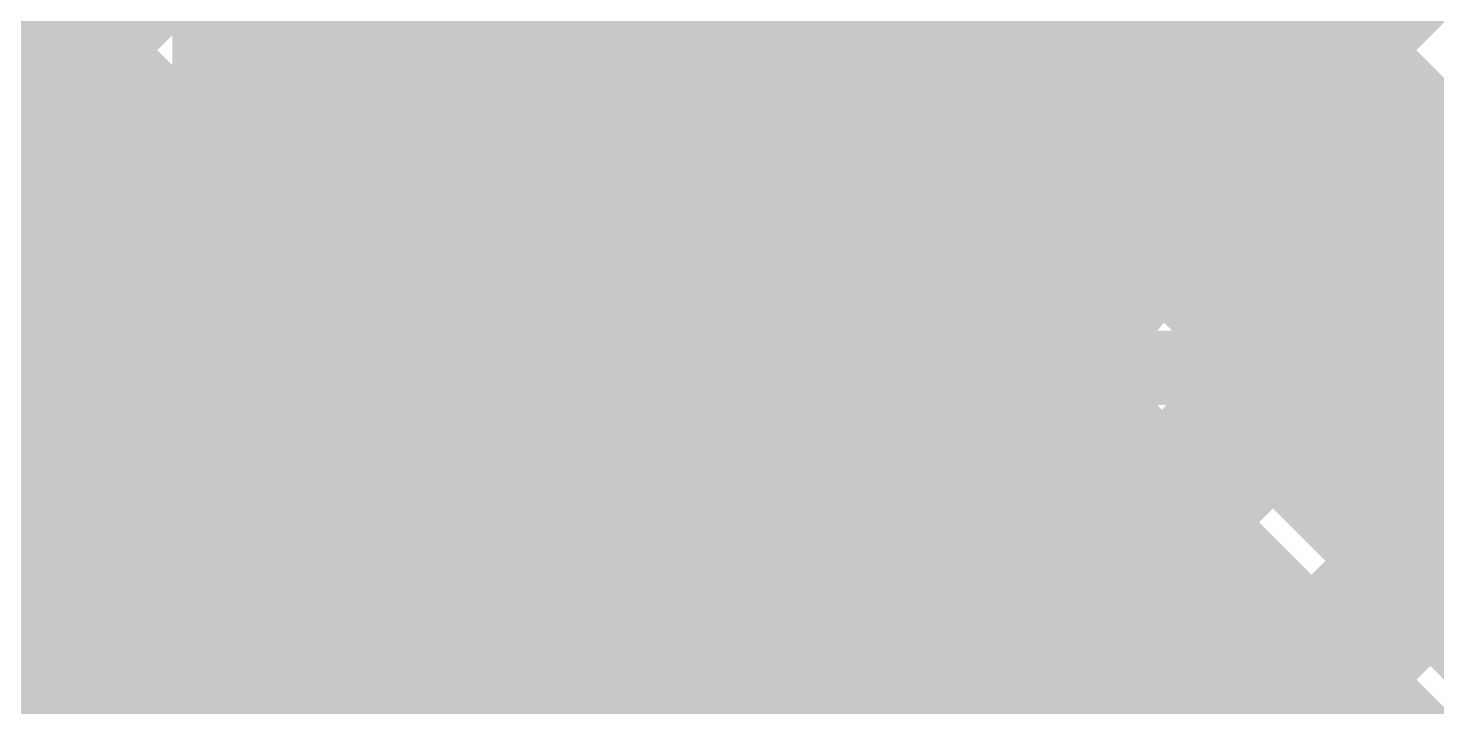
# Model space of a CAD drawing. Header units: millimetres. Extents: x 13 to 259, y -2 to 326.
# Drawn here: x 131.032 to 134.829, y 124.236 to 126.066 of the extents above; entities that cross this region are included whole.
import ezdxf

# ---------------------------------------------------------------- set-up
doc = ezdxf.new("R2010")
doc.units = ezdxf.units.MM
for name, color, linetype in [('BottomLayer', 5, 'Continuous'), ('ConnectLayer', 7, 'Continuous'), ('DrillDrawing', 1, 'Continuous'), ('Mechanical14', 56, 'Continuous'), ('Mechanical8', 56, 'Continuous'), ('MidLayer1', 16, 'Continuous'), ('MidLayer2', 76, 'Continuous'), ('MidLayer3', 90, 'Continuous'), ('MidLayer4', 156, 'Continuous'), ('MidLayer5', 130, 'Continuous'), ('MidLayer6', 216, 'Continuous'), ('MultiLayer', 9, 'Continuous'), ('TopLayer', 1, 'Continuous'), ('TopPaste', 8, 'Continuous'), ('TopSolder', 216, 'Continuous')]:
    doc.layers.add(name, color=color, linetype=linetype)

# ---------------------------------------------------------------- blocks, each defined once
blk = doc.blocks.new('SAMTEC_ASP_127797_01_185')
at = {"layer": 'Mechanical14', "const_width": 0.1}
for points in [[(-23.1648, -0.6604), (-23.1648, -0.5194)], [(-22.5552, -0.6604), (-22.5552, -0.5194)], [(-22.5552, -0.6604), (-23.1648, -0.6604)], [(-22.5552, -1.8796), (-23.1648, -1.8796)], [(-23.1648, -2.0206), (-23.1648, -1.8796)], [(-22.5552, -2.0206), (-22.5552, -1.8796)], [(-23.7109, -2.0206), (-23.8252, -2.0206)], [(-23.7109, -2.3762), (-23.7109, -2.0206)], [(-23.1648, -2.0206), (-23.2791, -2.0206)], [(-23.2791, -2.3762), (-23.2791, -2.0206)], [(-22.4409, -2.0206), (-22.5552, -2.0206)], [(-22.4409, -2.3762), (-22.4409, -2.0206)], [(-21.8948, -2.0206), (-22.0091, -2.0206)], [(-22.0091, -2.3762), (-22.0091, -2.0206)], [(-23.7109, -2.1336), (-24.5491, -2.1336)], [(-22.4409, -2.1336), (-23.2791, -2.1336)], [(-21.1709, -2.1336), (-22.0091, -2.1336)], [(-23.2791, -2.3762), (-23.7109, -2.3762)], [(-22.0091, -2.3762), (-22.4409, -2.3762)], [(-23.2791, -2.7038), (-23.7109, -2.7038)], [(-23.7109, -3.0594), (-23.7109, -2.7038)], [(-23.2791, -3.0594), (-23.2791, -2.7038)], [(-22.4409, -3.0594), (-22.4409, -2.7038)], [(-22.0091, -2.7038), (-22.4409, -2.7038)], [(-22.0091, -3.0594), (-22.0091, -2.7038)], [(-23.7109, -2.9464), (-24.5491, -2.9464)], [(-22.4409, -2.9464), (-23.2791, -2.9464)], [(-21.1709, -2.9464), (-22.0091, -2.9464)], [(-23.7109, -3.0594), (-23.8252, -3.0594)], [(-23.1648, -3.0594), (-23.2791, -3.0594)], [(-23.1648, -3.2004), (-23.1648, -3.0594)], [(-22.5552, -3.2004), (-22.5552, -3.0594)], [(-22.4409, -3.0594), (-22.5552, -3.0594)], [(-21.8948, -3.0594), (-22.0091, -3.0594)], [(-22.5552, -3.2004), (-23.1648, -3.2004)]]:
    blk.add_lwpolyline(points, dxfattribs=at)
at = {"layer": 'Mechanical14', "const_width": 0.05}
for points in [[(-23.1898, -0.6604, 1), (-23.1398, -0.6604, 1)], [(-23.1898, -0.6604, 1), (-23.1398, -0.6604, 1)], [(-22.5802, -0.6604, 1), (-22.5302, -0.6604, 1)], [(-22.5802, -0.6604, 1), (-22.5302, -0.6604, 1)], [(-23.1898, -1.8796, 1), (-23.1398, -1.8796, 1)], [(-23.1898, -1.8796, 1), (-23.1398, -1.8796, 1)], [(-22.5802, -1.8796, 1), (-22.5302, -1.8796, 1)], [(-22.5802, -1.8796, 1), (-22.5302, -1.8796, 1)], [(-23.7359, -2.0206, 1), (-23.6859, -2.0206, 1)], [(-23.7359, -2.0206, 1), (-23.6859, -2.0206, 1)], [(-23.3041, -2.0206, 1), (-23.2541, -2.0206, 1)], [(-23.3041, -2.0206, 1), (-23.2541, -2.0206, 1)], [(-23.1898, -2.0206, 1), (-23.1398, -2.0206, 1)], [(-23.1898, -2.0206, 1), (-23.1398, -2.0206, 1)], [(-22.5802, -2.0206, 1), (-22.5302, -2.0206, 1)], [(-22.5802, -2.0206, 1), (-22.5302, -2.0206, 1)], [(-22.4659, -2.0206, 1), (-22.4159, -2.0206, 1)], [(-22.4659, -2.0206, 1), (-22.4159, -2.0206, 1)], [(-22.0341, -2.0206, 1), (-21.9841, -2.0206, 1)], [(-22.0341, -2.0206, 1), (-21.9841, -2.0206, 1)], [(-23.7359, -2.1336, 1), (-23.6859, -2.1336, 1)], [(-23.3041, -2.1336, 1), (-23.2541, -2.1336, 1)], [(-22.4659, -2.1336, 1), (-22.4159, -2.1336, 1)], [(-22.0341, -2.1336, 1), (-21.9841, -2.1336, 1)], [(-23.7359, -2.3762, 1), (-23.6859, -2.3762, 1)], [(-23.7359, -2.3762, 1), (-23.6859, -2.3762, 1)], [(-23.3041, -2.3762, 1), (-23.2541, -2.3762, 1)], [(-23.3041, -2.3762, 1), (-23.2541, -2.3762, 1)], [(-22.4659, -2.3762, 1), (-22.4159, -2.3762, 1)], [(-22.4659, -2.3762, 1), (-22.4159, -2.3762, 1)], [(-22.0341, -2.3762, 1), (-21.9841, -2.3762, 1)], [(-22.0341, -2.3762, 1), (-21.9841, -2.3762, 1)], [(-23.7359, -2.7038, 1), (-23.6859, -2.7038, 1)], [(-23.7359, -2.7038, 1), (-23.6859, -2.7038, 1)], [(-23.3041, -2.7038, 1), (-23.2541, -2.7038, 1)], [(-23.3041, -2.7038, 1), (-23.2541, -2.7038, 1)], [(-22.4659, -2.7038, 1), (-22.4159, -2.7038, 1)], [(-22.4659, -2.7038, 1), (-22.4159, -2.7038, 1)], [(-22.0341, -2.7038, 1), (-21.9841, -2.7038, 1)], [(-22.0341, -2.7038, 1), (-21.9841, -2.7038, 1)], [(-23.7359, -2.9464, 1), (-23.6859, -2.9464, 1)], [(-23.3041, -2.9464, 1), (-23.2541, -2.9464, 1)], [(-22.4659, -2.9464, 1), (-22.4159, -2.9464, 1)], [(-22.0341, -2.9464, 1), (-21.9841, -2.9464, 1)], [(-23.7359, -3.0594, 1), (-23.6859, -3.0594, 1)], [(-23.7359, -3.0594, 1), (-23.6859, -3.0594, 1)], [(-23.3041, -3.0594, 1), (-23.2541, -3.0594, 1)], [(-23.3041, -3.0594, 1), (-23.2541, -3.0594, 1)], [(-23.1898, -3.0594, 1), (-23.1398, -3.0594, 1)], [(-23.1898, -3.0594, 1), (-23.1398, -3.0594, 1)], [(-22.5802, -3.0594, 1), (-22.5302, -3.0594, 1)], [(-22.5802, -3.0594, 1), (-22.5302, -3.0594, 1)], [(-22.4659, -3.0594, 1), (-22.4159, -3.0594, 1)], [(-22.4659, -3.0594, 1), (-22.4159, -3.0594, 1)], [(-22.0341, -3.0594, 1), (-21.9841, -3.0594, 1)], [(-22.0341, -3.0594, 1), (-21.9841, -3.0594, 1)], [(-23.1898, -3.2004, 1), (-23.1398, -3.2004, 1)], [(-23.1898, -3.2004, 1), (-23.1398, -3.2004, 1)], [(-22.5802, -3.2004, 1), (-22.5302, -3.2004, 1)], [(-22.5802, -3.2004, 1), (-22.5302, -3.2004, 1)]]:
    blk.add_lwpolyline(points, format="xyb", close=True, dxfattribs=at)
at = {"layer": 'Mechanical8', "const_width": 0.1}
for points in [[(-23.495, -1.905), (-23.495, -0.905)], [(-22.225, -1.905), (-22.225, -0.905)], [(-23.765, -1.905), (-24.765, -1.905)], [(-23.495, -1.905), (-24.495, -1.905)], [(-23.495, -2.905), (-23.495, -1.905)], [(-22.495, -1.905), (-23.495, -1.905)], [(-22.225, -1.905), (-23.225, -1.905)], [(-22.225, -2.905), (-22.225, -1.905)], [(-21.225, -1.905), (-22.225, -1.905)], [(-20.955, -1.905), (-21.955, -1.905)], [(-23.495, -3.175), (-23.495, -2.175)], [(-22.225, -3.175), (-22.225, -2.175)], [(-23.765, -3.175), (-24.765, -3.175)], [(-23.495, -3.175), (-24.495, -3.175)], [(-23.495, -4.175), (-23.495, -3.175)], [(-22.495, -3.175), (-23.495, -3.175)], [(-22.225, -3.175), (-23.225, -3.175)], [(-22.225, -4.175), (-22.225, -3.175)], [(-21.225, -3.175), (-22.225, -3.175)], [(-20.955, -3.175), (-21.955, -3.175)]]:
    blk.add_lwpolyline(points, dxfattribs=at)
at = {"layer": 'Mechanical8', "const_width": 0.05}
for points in [[(-23.52, -0.905, 1), (-23.47, -0.905, 1)], [(-22.25, -0.905, 1), (-22.2, -0.905, 1)], [(-23.79, -1.905, 1), (-23.74, -1.905, 1)], [(-23.52, -1.905, 1), (-23.47, -1.905, 1)], [(-23.52, -1.905, 1), (-23.47, -1.905, 1)], [(-23.52, -1.905, 1), (-23.47, -1.905, 1)], [(-23.52, -1.905, 1), (-23.47, -1.905, 1)], [(-23.25, -1.905, 1), (-23.2, -1.905, 1)], [(-22.52, -1.905, 1), (-22.47, -1.905, 1)], [(-22.25, -1.905, 1), (-22.2, -1.905, 1)], [(-22.25, -1.905, 1), (-22.2, -1.905, 1)], [(-22.25, -1.905, 1), (-22.2, -1.905, 1)], [(-22.25, -1.905, 1), (-22.2, -1.905, 1)], [(-21.98, -1.905, 1), (-21.93, -1.905, 1)], [(-23.52, -2.175, 1), (-23.47, -2.175, 1)], [(-22.25, -2.175, 1), (-22.2, -2.175, 1)], [(-23.52, -2.905, 1), (-23.47, -2.905, 1)], [(-22.25, -2.905, 1), (-22.2, -2.905, 1)], [(-23.79, -3.175, 1), (-23.74, -3.175, 1)], [(-23.52, -3.175, 1), (-23.47, -3.175, 1)], [(-23.52, -3.175, 1), (-23.47, -3.175, 1)], [(-23.52, -3.175, 1), (-23.47, -3.175, 1)], [(-23.52, -3.175, 1), (-23.47, -3.175, 1)], [(-23.25, -3.175, 1), (-23.2, -3.175, 1)], [(-22.52, -3.175, 1), (-22.47, -3.175, 1)], [(-22.25, -3.175, 1), (-22.2, -3.175, 1)], [(-22.25, -3.175, 1), (-22.2, -3.175, 1)], [(-22.25, -3.175, 1), (-22.2, -3.175, 1)], [(-22.25, -3.175, 1), (-22.2, -3.175, 1)], [(-21.98, -3.175, 1), (-21.93, -3.175, 1)], [(-23.52, -4.175, 1), (-23.47, -4.175, 1)], [(-22.25, -4.175, 1), (-22.2, -4.175, 1)]]:
    blk.add_lwpolyline(points, format="xyb", close=True, dxfattribs=at)
at = {"layer": 'TopLayer', "const_width": 0.32}
for points in [[(-23.655, -1.905, 1), (-23.335, -1.905, 1)], [(-22.385, -1.905, 1), (-22.065, -1.905, 1)], [(-23.655, -3.175, 1), (-23.335, -3.175, 1)], [(-22.385, -3.175, 1), (-22.065, -3.175, 1)]]:
    blk.add_lwpolyline(points, format="xyb", close=True, dxfattribs=at)
at = {"layer": 'TopPaste', "const_width": 0.32}
for points in [[(-23.655, -1.905, 1), (-23.335, -1.905, 1)], [(-22.385, -1.905, 1), (-22.065, -1.905, 1)], [(-23.655, -3.175, 1), (-23.335, -3.175, 1)], [(-22.385, -3.175, 1), (-22.065, -3.175, 1)]]:
    blk.add_lwpolyline(points, format="xyb", close=True, dxfattribs=at)
at = {"layer": 'TopSolder', "const_width": 0.4216}
for points in [[(-23.7058, -1.905, 1), (-23.2842, -1.905, 1)], [(-22.4358, -1.905, 1), (-22.0142, -1.905, 1)], [(-23.7058, -3.175, 1), (-23.2842, -3.175, 1)], [(-22.4358, -3.175, 1), (-22.0142, -3.175, 1)]]:
    blk.add_lwpolyline(points, format="xyb", close=True, dxfattribs=at)

msp = doc.modelspace()

# ---------------------------------------------------------------- linework, layer by layer
at = {"layer": 'BottomLayer', "const_width": 0.25}
for points in [[(132.1001, 125.7857, 1), (132.35, 125.7857, 1)], [(133.3701, 125.7857, 1), (133.62, 125.7857, 1)], [(132.1001, 124.5157, 1), (132.35, 124.5157, 1)], [(133.3701, 124.5157, 1), (133.62, 124.5157, 1)]]:
    msp.add_lwpolyline(points, format="xyb", close=True, dxfattribs=at)
at = {"layer": 'ConnectLayer', "const_width": 0.4}
for points in [[(126.6955, 119.9072), (141.8489, 135.0607)], [(132.78, 123.4462), (144.2443, 134.9105)], [(124.9026, 133.0495), (136.8596, 121.0925)], [(133.8744, 126.2376), (140.6349, 132.9982)], [(134.0364, 125.5511), (141.0518, 132.5665)], [(133.8744, 126.2376), (139.4468, 131.81)], [(134.0753, 125.59), (140.2953, 131.81)], [(134.6281, 125.2943), (141.1438, 131.81)], [(127.4393, 130.5127), (131.7795, 126.1725)], [(128.204, 129.7481), (132.3621, 125.59)], [(133.8744, 126.2376), (137.3309, 129.6941)], [(133.8743, 126.2376), (137.2312, 129.5945)], [(127.5686, 129.5349), (132.0308, 125.0728)], [(127.5687, 129.5348), (132.0307, 125.0728)], [(134.0364, 125.5512), (137.8852, 129.4)], [(126.0524, 129.3541), (131.777, 123.6295)], [(126.0524, 129.3541), (131.777, 123.6295)], [(126.0524, 129.3541), (130.8421, 124.5644)], [(127.7797, 129.3238), (131.6907, 125.4129)], [(134.0364, 125.5511), (137.7552, 129.2699)], [(134.0499, 124.7162), (138.4616, 129.1278)], [(127.3885, 128.8665), (131.643, 124.6121)], [(127.3885, 128.8665), (131.643, 124.612)], [(127.3885, 128.8665), (131.2664, 124.9886)], [(134.05, 124.7161), (138.1794, 128.8456)], [(131.6207, 128.7238), (131.6208, 125.6457)], [(132.6074, 122.4251), (138.8859, 128.7036)], [(132.0132, 128.4844), (147.5967, 112.901)], [(132.0132, 128.4844), (137.302, 123.1957)], [(134.4489, 125.9636), (135.425, 126.9398)], [(125.9052, 120.814), (131.7706, 126.6794)], [(125.9052, 120.814), (131.7706, 126.6794)], [(125.9052, 120.814), (131.7706, 126.6794)], [(126.0833, 115.901), (136.8557, 126.6734)], [(132.6074, 122.425), (136.8557, 126.6734)], [(133.8848, 126.6128), (136.8621, 123.6355)], [(133.8848, 126.6128), (135.425, 125.0726)], [(133.8848, 126.6128), (136.8621, 123.6355)], [(126.1547, 120.215), (132.45, 126.5103)], [(132.0113, 126.5058), (132.9271, 125.59)], [(132.7785, 125.9902), (133.2905, 126.5023)], [(132.7785, 125.9903), (133.2905, 126.5023)], [(132.3262, 126.4744), (132.9138, 125.8868)], [(134.0625, 126.35), (135.425, 124.9875)], [(131.6208, 126.3313), (131.7795, 126.1725)], [(126.1547, 120.215), (132.2284, 126.2887)], [(134.8732, 125.5394), (135.425, 126.0912)], [(132.7545, 126.0461), (132.9138, 125.8868)], [(132.7545, 126.0461), (132.8731, 125.9275)], [(132.8098, 125.8641), (132.9451, 125.9995)], [(132.3782, 125.59), (132.6527, 125.8644)], [(125.9052, 120.814), (130.9012, 125.81)], [(126.725, 125.81), (131.0808, 125.81)], [(130.445, 125.81), (130.966, 125.289)], [(131.0808, 125.6457), (131.0808, 125.81)], [(132.176, 125.7761), (132.3064, 125.6457)], [(126.1547, 120.215), (131.6411, 125.7014)], [(132.1919, 125.6457), (132.316, 125.6457)], [(132.05, 125.59), (132.9271, 125.59)], [(134.0516, 125.59), (134.15, 125.59)], [(134.0536, 125.5956), (137.1149, 122.5342)], [(134.0536, 125.5956), (137.6865, 121.9626)], [(134.0536, 125.5955), (137.1149, 122.5342)], [(128.5525, 122.2748), (131.7389, 125.4611)], [(134.4612, 125.4611), (136.7266, 123.1957)], [(126.147, 120.47), (131.1202, 125.4432)], [(132.6044, 124.9676), (133.0431, 125.4064)], [(132.6044, 124.9676), (133.0432, 125.4064)], [(132.6118, 125.3402), (133.0495, 124.9025)], [(126.6955, 119.9072), (132.0205, 125.2323)], [(132.7664, 124.2811), (133.7296, 125.2444)], [(133.5735, 125.1005), (133.7088, 125.2358)], [(133.5842, 125.0989), (133.7297, 125.2444)], [(133.5842, 125.0989), (133.7296, 125.2443)], [(133.5961, 125.2044), (133.7554, 125.0452)], [(133.5962, 125.2044), (136.7238, 122.0768)], [(133.6368, 125.1638), (133.7555, 125.0451)], [(134.0245, 124.7761), (136.7238, 122.0768)], [(134.0245, 124.7761), (137.0935, 121.7071)], [(132.7664, 124.2811), (133.1953, 124.71)], [(132.7821, 124.71), (133.9678, 124.71)], [(133.2421, 124.71), (136.8596, 121.0925)], [(133.9678, 124.71), (136.2332, 122.4446)], [(132.78, 123.4462), (134.0058, 124.672)], [(126.9804, 119.7761), (131.6404, 124.4361)], [(132.7664, 124.2812), (132.9118, 124.4266)], [(132.7664, 124.2811), (132.9118, 124.4265)], [(132.7821, 124.3214), (147.8674, 109.2362)], [(132.7821, 124.3214), (137.6678, 119.4357)], [(132.7821, 124.3214), (136.2393, 120.8643)], [(132.7821, 124.3214), (141.26, 115.8435)], [(130.7973, 120.615), (134.4301, 124.2477)], [(127.1568, 119.5201), (131.7731, 124.1364)], [(127.1569, 119.5201), (131.7731, 124.1364)], [(127.1569, 119.5201), (131.7732, 124.1364)], [(131.3054, 124.1011), (131.777, 123.6295)], [(133.8818, 124.0702), (136.8595, 121.0925)], [(133.8819, 124.0702), (136.8595, 121.0925)]]:
    msp.add_lwpolyline(points, dxfattribs=at)
for points in [[(131.6519, 125.6457, -1.054585), (132.8098, 125.8641)], [(132.9451, 125.9995, -0.829911), (134.085, 125.7857)], [(133.7088, 126.3356, -0.309354), (134.085, 125.7857)], [(132.1765, 125.7739, -0.059966), (132.1919, 125.6457)], [(132.316, 125.6457, -0.071121), (132.2745, 125.7928)], [(132.316, 125.6457, -0.070896), (132.2746, 125.7924)], [(134.085, 125.7857, -0.309354), (133.7088, 125.2358)], [(134.085, 125.7857, -0.084729), (134.0516, 125.59)], [(131.1202, 125.4432, -0.09641), (131.0808, 125.6457)], [(131.7389, 125.4611, -0.198912), (132.05, 125.59)], [(131.7389, 125.4611, -0.198912), (132.05, 125.59)], [(134.15, 125.59, -0.198912), (134.4612, 125.4611)], [(134.15, 125.59, -0.198912), (134.4612, 125.4611)], [(133.5735, 125.1005, -0.375679), (134.085, 124.5157)], [(132.7821, 124.71, -0.084093), (132.815, 124.5157)], [(132.9079, 124.5738, -0.043235), (132.815, 124.5657)], [(132.9079, 124.5738, -0.043235), (132.815, 124.5657)], [(134.085, 124.5157, -1.050525), (132.9079, 124.5738)], [(132.815, 124.5157, -0.934528), (131.6404, 124.4361)], [(132.815, 124.5157, -0.397823), (132.2582, 123.9267)], [(133.545, 124.5157, -1.045466), (133.4452, 124.5202)]]:
    msp.add_lwpolyline(points, format="xyb", dxfattribs=at)
at = {"layer": 'ConnectLayer'}
for points, const_width in [([(132.815, 125.7857, 1), (131.6351, 125.7857, 1)], 0.4), ([(134.085, 125.7857, 1), (132.9051, 125.7857, 1)], 0.4), ([(134.085, 125.7857, 1), (132.9051, 125.7857, 1)], 0.4), ([(133.7743, 126.2376, 1), (133.9743, 126.2376, 1)], 0.2), ([(133.7744, 126.2376, 1), (133.9744, 126.2376, 1)], 0.2), ([(133.7744, 126.2376, 1), (133.9744, 126.2376, 1)], 0.2), ([(133.7744, 126.2376, 1), (133.9744, 126.2376, 1)], 0.2), ([(131.6795, 126.1725, 1), (131.8795, 126.1725, 1)], 0.2), ([(131.6795, 126.1725, 1), (131.8795, 126.1725, 1)], 0.2), ([(132.6545, 126.0461, 1), (132.8545, 126.0461, 1)], 0.2), ([(132.6545, 126.0461, 1), (132.8545, 126.0461, 1)], 0.2), ([(132.8451, 125.9995, 1), (133.0451, 125.9995, 1)], 0.2), ([(132.8451, 125.9995, 1), (133.0451, 125.9995, 1)], 0.2), ([(132.6785, 125.9903, 1), (132.8785, 125.9903, 1)], 0.2), ([(132.6785, 125.9902, 1), (132.8785, 125.9902, 1)], 0.2), ([(134.3489, 125.9636, 1), (134.5489, 125.9636, 1)], 0.2), ([(132.7731, 125.9275, 1), (132.9731, 125.9275, 1)], 0.2), ([(132.8138, 125.8868, 1), (133.0138, 125.8868, 1)], 0.2), ([(132.8138, 125.8868, 1), (133.0138, 125.8868, 1)], 0.2), ([(132.5527, 125.8644, 1), (132.7527, 125.8644, 1)], 0.2), ([(132.7098, 125.8641, 1), (132.9098, 125.8641, 1)], 0.2), ([(132.7098, 125.8641, 1), (132.9098, 125.8641, 1)], 0.2), ([(130.8012, 125.81, 1), (131.0012, 125.81, 1)], 0.2), ([(130.9808, 125.81, 1), (131.1808, 125.81, 1)], 0.2), ([(130.9808, 125.81, 1), (131.1808, 125.81, 1)], 0.2), ([(132.275, 125.7857, 1), (132.175, 125.7857, 1)], 0.4), ([(131.5351, 125.7857, 1), (131.7351, 125.7857, 1)], 0.2), ([(132.075, 125.7857, 1), (132.275, 125.7857, 1)], 0.2), ([(132.076, 125.7761, 1), (132.276, 125.7761, 1)], 0.2), ([(132.0765, 125.7739, 1), (132.2765, 125.7739, 1)], 0.2), ([(132.1745, 125.7928, 1), (132.3745, 125.7928, 1)], 0.2), ([(132.1746, 125.7924, 1), (132.3746, 125.7924, 1)], 0.2), ([(132.175, 125.7857, 1), (132.375, 125.7857, 1)], 0.2), ([(132.715, 125.7857, 1), (132.915, 125.7857, 1)], 0.2), ([(132.8051, 125.7857, 1), (133.0051, 125.7857, 1)], 0.2), ([(132.8051, 125.7857, 1), (133.0051, 125.7857, 1)], 0.2), ([(133.985, 125.7857, 1), (134.185, 125.7857, 1)], 0.2), ([(133.985, 125.7857, 1), (134.185, 125.7857, 1)], 0.2), ([(133.985, 125.7857, 1), (134.185, 125.7857, 1)], 0.2), ([(133.985, 125.7857, 1), (134.185, 125.7857, 1)], 0.2), ([(133.985, 125.7857, 1), (134.185, 125.7857, 1)], 0.2), ([(133.985, 125.7857, 1), (134.185, 125.7857, 1)], 0.2), ([(131.5411, 125.7014, 1), (131.7411, 125.7014, 1)], 0.2), ([(130.9808, 125.6457, 1), (131.1808, 125.6457, 1)], 0.2), ([(130.9808, 125.6457, 1), (131.1808, 125.6457, 1)], 0.2), ([(131.5208, 125.6457, 1), (131.7208, 125.6457, 1)], 0.2), ([(131.5519, 125.6457, 1), (131.7519, 125.6457, 1)], 0.2), ([(132.0919, 125.6457, 1), (132.2919, 125.6457, 1)], 0.2), ([(132.0919, 125.6457, 1), (132.2919, 125.6457, 1)], 0.2), ([(132.2064, 125.6457, 1), (132.4064, 125.6457, 1)], 0.2), ([(132.216, 125.6457, 1), (132.416, 125.6457, 1)], 0.2), ([(132.216, 125.6457, 1), (132.416, 125.6457, 1)], 0.2), ([(132.216, 125.6457, 1), (132.416, 125.6457, 1)], 0.2), ([(131.95, 125.59, 1), (132.15, 125.59, 1)], 0.2), ([(131.95, 125.59, 1), (132.15, 125.59, 1)], 0.2), ([(131.95, 125.59, 1), (132.15, 125.59, 1)], 0.2), ([(132.2621, 125.59, 1), (132.4621, 125.59, 1)], 0.2), ([(132.2782, 125.59, 1), (132.4782, 125.59, 1)], 0.2), ([(132.8271, 125.59, 1), (133.0271, 125.59, 1)], 0.2), ([(132.8271, 125.59, 1), (133.0271, 125.59, 1)], 0.2), ([(133.9516, 125.59, 1), (134.1516, 125.59, 1)], 0.2), ([(133.9516, 125.59, 1), (134.1516, 125.59, 1)], 0.2), ([(133.9536, 125.5956, 1), (134.1536, 125.5956, 1)], 0.2), ([(133.9536, 125.5956, 1), (134.1536, 125.5956, 1)], 0.2), ([(133.9536, 125.5955, 1), (134.1536, 125.5955, 1)], 0.2), ([(133.9753, 125.59, 1), (134.1753, 125.59, 1)], 0.2), ([(134.05, 125.59, 1), (134.25, 125.59, 1)], 0.2), ([(134.05, 125.59, 1), (134.25, 125.59, 1)], 0.2), ([(134.05, 125.59, 1), (134.25, 125.59, 1)], 0.2), ([(133.9364, 125.5512, 1), (134.1364, 125.5512, 1)], 0.2), ([(133.9364, 125.5511, 1), (134.1364, 125.5511, 1)], 0.2), ([(133.9364, 125.5511, 1), (134.1364, 125.5511, 1)], 0.2), ([(134.7732, 125.5394, 1), (134.9732, 125.5394, 1)], 0.2), ([(131.6389, 125.4611, 1), (131.8389, 125.4611, 1)], 0.2), ([(131.6389, 125.4611, 1), (131.8389, 125.4611, 1)], 0.2), ([(131.6389, 125.4611, 1), (131.8389, 125.4611, 1)], 0.2), ([(134.3612, 125.4611, 1), (134.5612, 125.4611, 1)], 0.2), ([(134.3612, 125.4611, 1), (134.5612, 125.4611, 1)], 0.2), ([(134.3612, 125.4611, 1), (134.5612, 125.4611, 1)], 0.2), ([(131.0202, 125.4432, 1), (131.2202, 125.4432, 1)], 0.2), ([(131.0202, 125.4432, 1), (131.2202, 125.4432, 1)], 0.2), ([(131.5907, 125.4129, 1), (131.7907, 125.4129, 1)], 0.2), ([(132.9431, 125.4064, 1), (133.1431, 125.4064, 1)], 0.2), ([(132.9432, 125.4064, 1), (133.1432, 125.4064, 1)], 0.2), ([(132.5118, 125.3402, 1), (132.7118, 125.3402, 1)], 0.2), ([(130.866, 125.289, 1), (131.066, 125.289, 1)], 0.2), ([(134.5281, 125.2943, 1), (134.7281, 125.2943, 1)], 0.2), ([(131.9205, 125.2323, 1), (132.1205, 125.2323, 1)], 0.2), ([(133.6088, 125.2358, 1), (133.8088, 125.2358, 1)], 0.2), ([(133.6088, 125.2358, 1), (133.8088, 125.2358, 1)], 0.2), ([(133.6296, 125.2444, 1), (133.8296, 125.2444, 1)], 0.2), ([(133.6296, 125.2443, 1), (133.8296, 125.2443, 1)], 0.2), ([(133.6297, 125.2444, 1), (133.8297, 125.2444, 1)], 0.2), ([(133.4961, 125.2044, 1), (133.6961, 125.2044, 1)], 0.2), ([(133.4962, 125.2044, 1), (133.6962, 125.2044, 1)], 0.2), ([(133.5368, 125.1638, 1), (133.7368, 125.1638, 1)], 0.2), ([(132.815, 124.5157, 1), (131.6351, 124.5157, 1)], 0.4), ([(132.815, 124.5157, 1), (131.6351, 124.5157, 1)], 0.4), ([(134.085, 124.5157, 1), (132.9051, 124.5157, 1)], 0.4), ([(133.4735, 125.1005, 1), (133.6735, 125.1005, 1)], 0.2), ([(133.4735, 125.1005, 1), (133.6735, 125.1005, 1)], 0.2), ([(133.4842, 125.0989, 1), (133.6842, 125.0989, 1)], 0.2), ([(133.4842, 125.0989, 1), (133.6842, 125.0989, 1)], 0.2), ([(131.9307, 125.0728, 1), (132.1307, 125.0728, 1)], 0.2), ([(131.9308, 125.0728, 1), (132.1308, 125.0728, 1)], 0.2), ([(133.6554, 125.0452, 1), (133.8554, 125.0452, 1)], 0.2), ([(133.6555, 125.0451, 1), (133.8555, 125.0451, 1)], 0.2), ([(131.1664, 124.9886, 1), (131.3664, 124.9886, 1)], 0.2), ([(132.5044, 124.9676, 1), (132.7044, 124.9676, 1)], 0.2), ([(132.5044, 124.9676, 1), (132.7044, 124.9676, 1)], 0.2), ([(132.9495, 124.9025, 1), (133.1495, 124.9025, 1)], 0.2), ([(133.9245, 124.7761, 1), (134.1245, 124.7761, 1)], 0.2), ([(133.9245, 124.7761, 1), (134.1245, 124.7761, 1)], 0.2), ([(132.6821, 124.71, 1), (132.8821, 124.71, 1)], 0.2), ([(132.6821, 124.71, 1), (132.8821, 124.71, 1)], 0.2), ([(133.0953, 124.71, 1), (133.2953, 124.71, 1)], 0.2), ([(133.1421, 124.71, 1), (133.3421, 124.71, 1)], 0.2), ([(133.8678, 124.71, 1), (134.0678, 124.71, 1)], 0.2), ([(133.8678, 124.71, 1), (134.0678, 124.71, 1)], 0.2), ([(133.9499, 124.7162, 1), (134.1499, 124.7162, 1)], 0.2), ([(133.95, 124.7161, 1), (134.15, 124.7161, 1)], 0.2), ([(133.9058, 124.672, 1), (134.1058, 124.672, 1)], 0.2), ([(131.543, 124.6121, 1), (131.743, 124.6121, 1)], 0.2), ([(131.543, 124.612, 1), (131.743, 124.612, 1)], 0.2), ([(130.7421, 124.5644, 1), (130.9421, 124.5644, 1)], 0.2), ([(132.715, 124.5657, 1), (132.915, 124.5657, 1)], 0.2), ([(132.715, 124.5657, 1), (132.915, 124.5657, 1)], 0.2), ([(132.8079, 124.5738, 1), (133.0079, 124.5738, 1)], 0.2), ([(132.8079, 124.5738, 1), (133.0079, 124.5738, 1)], 0.2), ([(132.8079, 124.5738, 1), (133.0079, 124.5738, 1)], 0.2), ([(133.545, 124.5157, 1), (133.445, 124.5157, 1)], 0.4), ([(131.5351, 124.5157, 1), (131.7351, 124.5157, 1)], 0.2), ([(131.5351, 124.5157, 1), (131.7351, 124.5157, 1)], 0.2), ([(132.715, 124.5157, 1), (132.915, 124.5157, 1)], 0.2), ([(132.715, 124.5157, 1), (132.915, 124.5157, 1)], 0.2), ([(132.715, 124.5157, 1), (132.915, 124.5157, 1)], 0.2), ([(132.715, 124.5157, 1), (132.915, 124.5157, 1)], 0.2), ([(132.715, 124.5157, 1), (132.915, 124.5157, 1)], 0.2), ([(132.8051, 124.5157, 1), (133.0051, 124.5157, 1)], 0.2), ([(133.345, 124.5157, 1), (133.545, 124.5157, 1)], 0.2), ([(133.3452, 124.5202, 1), (133.5452, 124.5202, 1)], 0.2), ([(133.445, 124.5157, 1), (133.645, 124.5157, 1)], 0.2), ([(133.445, 124.5157, 1), (133.645, 124.5157, 1)], 0.2), ([(133.985, 124.5157, 1), (134.185, 124.5157, 1)], 0.2), ([(133.985, 124.5157, 1), (134.185, 124.5157, 1)], 0.2), ([(133.985, 124.5157, 1), (134.185, 124.5157, 1)], 0.2), ([(131.5404, 124.4361, 1), (131.7404, 124.4361, 1)], 0.2), ([(131.5404, 124.4361, 1), (131.7404, 124.4361, 1)], 0.2), ([(132.8118, 124.4266, 1), (133.0118, 124.4266, 1)], 0.2), ([(132.8118, 124.4265, 1), (133.0118, 124.4265, 1)], 0.2), ([(132.6821, 124.3214, 1), (132.8821, 124.3214, 1)], 0.2), ([(132.6821, 124.3214, 1), (132.8821, 124.3214, 1)], 0.2), ([(132.6821, 124.3214, 1), (132.8821, 124.3214, 1)], 0.2), ([(132.6821, 124.3214, 1), (132.8821, 124.3214, 1)], 0.2), ([(132.6664, 124.2812, 1), (132.8664, 124.2812, 1)], 0.2), ([(132.6664, 124.2811, 1), (132.8664, 124.2811, 1)], 0.2), ([(132.6664, 124.2811, 1), (132.8664, 124.2811, 1)], 0.2), ([(132.6664, 124.2811, 1), (132.8664, 124.2811, 1)], 0.2), ([(134.3301, 124.2477, 1), (134.5301, 124.2477, 1)], 0.2), ([(131.6731, 124.1364, 1), (131.8731, 124.1364, 1)], 0.2), ([(131.6731, 124.1364, 1), (131.8731, 124.1364, 1)], 0.2), ([(131.6732, 124.1364, 1), (131.8732, 124.1364, 1)], 0.2), ([(131.2054, 124.1011, 1), (131.4054, 124.1011, 1)], 0.2), ([(133.7818, 124.0702, 1), (133.9818, 124.0702, 1)], 0.2), ([(133.7819, 124.0702, 1), (133.9819, 124.0702, 1)], 0.2)]:
    msp.add_lwpolyline(points, format="xyb", close=True, dxfattribs=dict(at, const_width=const_width))
at = {"layer": 'DrillDrawing', "const_width": 0.0508}
for points in [[(132.098, 125.9127), (132.098, 126.0397)], [(132.098, 126.0397), (132.352, 126.0397)], [(132.352, 125.9127), (132.352, 126.0397)], [(133.368, 125.9127), (133.368, 126.0397)], [(133.368, 126.0397), (133.622, 126.0397)], [(133.622, 125.9127), (133.622, 126.0397)], [(131.971, 125.6587), (131.971, 125.9127)], [(131.971, 125.9127), (132.098, 125.9127)], [(132.352, 125.9127), (132.479, 125.9127)], [(132.479, 125.6587), (132.479, 125.9127)], [(133.241, 125.6587), (133.241, 125.9127)], [(133.241, 125.9127), (133.368, 125.9127)], [(133.622, 125.9127), (133.749, 125.9127)], [(133.749, 125.6587), (133.749, 125.9127)], [(131.971, 125.6587), (132.098, 125.6587)], [(132.098, 125.5317), (132.098, 125.6587)], [(132.352, 125.6587), (132.479, 125.6587)], [(132.352, 125.5317), (132.352, 125.6587)], [(133.241, 125.6587), (133.368, 125.6587)], [(133.368, 125.5317), (133.368, 125.6587)], [(133.622, 125.6587), (133.749, 125.6587)], [(133.622, 125.5317), (133.622, 125.6587)], [(132.098, 125.5317), (132.352, 125.5317)], [(133.368, 125.5317), (133.622, 125.5317)], [(132.098, 124.6427), (132.098, 124.7697)], [(132.098, 124.7697), (132.352, 124.7697)], [(132.352, 124.6427), (132.352, 124.7697)], [(133.368, 124.6427), (133.368, 124.7697)], [(133.368, 124.7697), (133.622, 124.7697)], [(133.622, 124.6427), (133.622, 124.7697)], [(131.971, 124.3887), (131.971, 124.6427)], [(131.971, 124.6427), (132.098, 124.6427)], [(132.352, 124.6427), (132.479, 124.6427)], [(132.479, 124.3887), (132.479, 124.6427)], [(133.241, 124.3887), (133.241, 124.6427)], [(133.241, 124.6427), (133.368, 124.6427)], [(133.622, 124.6427), (133.749, 124.6427)], [(133.749, 124.3887), (133.749, 124.6427)], [(131.971, 124.3887), (132.098, 124.3887)], [(132.098, 124.2617), (132.098, 124.3887)], [(132.352, 124.3887), (132.479, 124.3887)], [(132.352, 124.2617), (132.352, 124.3887)], [(133.241, 124.3887), (133.368, 124.3887)], [(133.368, 124.2617), (133.368, 124.3887)], [(133.622, 124.3887), (133.749, 124.3887)], [(133.622, 124.2617), (133.622, 124.3887)], [(132.098, 124.2617), (132.352, 124.2617)], [(133.368, 124.2617), (133.622, 124.2617)]]:
    msp.add_lwpolyline(points, dxfattribs=at)
at = {"layer": 'DrillDrawing', "const_width": 0.0254}
for points in [[(132.0853, 126.0397, 1), (132.1107, 126.0397, 1)], [(132.0853, 126.0397, 1), (132.1107, 126.0397, 1)], [(132.3393, 126.0397, 1), (132.3647, 126.0397, 1)], [(132.3393, 126.0397, 1), (132.3647, 126.0397, 1)], [(133.3553, 126.0397, 1), (133.3807, 126.0397, 1)], [(133.3553, 126.0397, 1), (133.3807, 126.0397, 1)], [(133.6093, 126.0397, 1), (133.6347, 126.0397, 1)], [(133.6093, 126.0397, 1), (133.6347, 126.0397, 1)], [(131.9583, 125.9127, 1), (131.9837, 125.9127, 1)], [(131.9583, 125.9127, 1), (131.9837, 125.9127, 1)], [(132.0853, 125.9127, 1), (132.1107, 125.9127, 1)], [(132.0853, 125.9127, 1), (132.1107, 125.9127, 1)], [(132.3393, 125.9127, 1), (132.3647, 125.9127, 1)], [(132.3393, 125.9127, 1), (132.3647, 125.9127, 1)], [(132.4663, 125.9127, 1), (132.4917, 125.9127, 1)], [(132.4663, 125.9127, 1), (132.4917, 125.9127, 1)], [(133.2283, 125.9127, 1), (133.2537, 125.9127, 1)], [(133.2283, 125.9127, 1), (133.2537, 125.9127, 1)], [(133.3553, 125.9127, 1), (133.3807, 125.9127, 1)], [(133.3553, 125.9127, 1), (133.3807, 125.9127, 1)], [(133.6093, 125.9127, 1), (133.6347, 125.9127, 1)], [(133.6093, 125.9127, 1), (133.6347, 125.9127, 1)], [(133.7363, 125.9127, 1), (133.7617, 125.9127, 1)], [(133.7363, 125.9127, 1), (133.7617, 125.9127, 1)], [(131.9583, 125.6587, 1), (131.9837, 125.6587, 1)], [(131.9583, 125.6587, 1), (131.9837, 125.6587, 1)], [(132.0853, 125.6587, 1), (132.1107, 125.6587, 1)], [(132.0853, 125.6587, 1), (132.1107, 125.6587, 1)], [(132.3393, 125.6587, 1), (132.3647, 125.6587, 1)], [(132.3393, 125.6587, 1), (132.3647, 125.6587, 1)], [(132.4663, 125.6587, 1), (132.4917, 125.6587, 1)], [(132.4663, 125.6587, 1), (132.4917, 125.6587, 1)], [(133.2283, 125.6587, 1), (133.2537, 125.6587, 1)], [(133.2283, 125.6587, 1), (133.2537, 125.6587, 1)], [(133.3553, 125.6587, 1), (133.3807, 125.6587, 1)], [(133.3553, 125.6587, 1), (133.3807, 125.6587, 1)], [(133.6093, 125.6587, 1), (133.6347, 125.6587, 1)], [(133.6093, 125.6587, 1), (133.6347, 125.6587, 1)], [(133.7363, 125.6587, 1), (133.7617, 125.6587, 1)], [(133.7363, 125.6587, 1), (133.7617, 125.6587, 1)], [(132.0853, 125.5317, 1), (132.1107, 125.5317, 1)], [(132.0853, 125.5317, 1), (132.1107, 125.5317, 1)], [(132.3393, 125.5317, 1), (132.3647, 125.5317, 1)], [(132.3393, 125.5317, 1), (132.3647, 125.5317, 1)], [(133.3553, 125.5317, 1), (133.3807, 125.5317, 1)], [(133.3553, 125.5317, 1), (133.3807, 125.5317, 1)], [(133.6093, 125.5317, 1), (133.6347, 125.5317, 1)], [(133.6093, 125.5317, 1), (133.6347, 125.5317, 1)], [(132.0853, 124.7697, 1), (132.1107, 124.7697, 1)], [(132.0853, 124.7697, 1), (132.1107, 124.7697, 1)], [(132.3393, 124.7697, 1), (132.3647, 124.7697, 1)], [(132.3393, 124.7697, 1), (132.3647, 124.7697, 1)], [(133.3553, 124.7697, 1), (133.3807, 124.7697, 1)], [(133.3553, 124.7697, 1), (133.3807, 124.7697, 1)], [(133.6093, 124.7697, 1), (133.6347, 124.7697, 1)], [(133.6093, 124.7697, 1), (133.6347, 124.7697, 1)], [(131.9583, 124.6427, 1), (131.9837, 124.6427, 1)], [(131.9583, 124.6427, 1), (131.9837, 124.6427, 1)], [(132.0853, 124.6427, 1), (132.1107, 124.6427, 1)], [(132.0853, 124.6427, 1), (132.1107, 124.6427, 1)], [(132.3393, 124.6427, 1), (132.3647, 124.6427, 1)], [(132.3393, 124.6427, 1), (132.3647, 124.6427, 1)], [(132.4663, 124.6427, 1), (132.4917, 124.6427, 1)], [(132.4663, 124.6427, 1), (132.4917, 124.6427, 1)], [(133.2283, 124.6427, 1), (133.2537, 124.6427, 1)], [(133.2283, 124.6427, 1), (133.2537, 124.6427, 1)], [(133.3553, 124.6427, 1), (133.3807, 124.6427, 1)], [(133.3553, 124.6427, 1), (133.3807, 124.6427, 1)], [(133.6093, 124.6427, 1), (133.6347, 124.6427, 1)], [(133.6093, 124.6427, 1), (133.6347, 124.6427, 1)], [(133.7363, 124.6427, 1), (133.7617, 124.6427, 1)], [(133.7363, 124.6427, 1), (133.7617, 124.6427, 1)], [(131.9583, 124.3887, 1), (131.9837, 124.3887, 1)], [(131.9583, 124.3887, 1), (131.9837, 124.3887, 1)], [(132.0853, 124.3887, 1), (132.1107, 124.3887, 1)], [(132.0853, 124.3887, 1), (132.1107, 124.3887, 1)], [(132.3393, 124.3887, 1), (132.3647, 124.3887, 1)], [(132.3393, 124.3887, 1), (132.3647, 124.3887, 1)], [(132.4663, 124.3887, 1), (132.4917, 124.3887, 1)], [(132.4663, 124.3887, 1), (132.4917, 124.3887, 1)], [(133.2283, 124.3887, 1), (133.2537, 124.3887, 1)], [(133.2283, 124.3887, 1), (133.2537, 124.3887, 1)], [(133.3553, 124.3887, 1), (133.3807, 124.3887, 1)], [(133.3553, 124.3887, 1), (133.3807, 124.3887, 1)], [(133.6093, 124.3887, 1), (133.6347, 124.3887, 1)], [(133.6093, 124.3887, 1), (133.6347, 124.3887, 1)], [(133.7363, 124.3887, 1), (133.7617, 124.3887, 1)], [(133.7363, 124.3887, 1), (133.7617, 124.3887, 1)], [(132.0853, 124.2617, 1), (132.1107, 124.2617, 1)], [(132.0853, 124.2617, 1), (132.1107, 124.2617, 1)], [(132.3393, 124.2617, 1), (132.3647, 124.2617, 1)], [(132.3393, 124.2617, 1), (132.3647, 124.2617, 1)], [(133.3553, 124.2617, 1), (133.3807, 124.2617, 1)], [(133.3553, 124.2617, 1), (133.3807, 124.2617, 1)], [(133.6093, 124.2617, 1), (133.6347, 124.2617, 1)], [(133.6093, 124.2617, 1), (133.6347, 124.2617, 1)]]:
    msp.add_lwpolyline(points, format="xyb", close=True, dxfattribs=at)
at = {"layer": 'MidLayer1', "const_width": 0.25}
for points in [[(132.1001, 125.7857, 1), (132.35, 125.7857, 1)], [(133.3701, 125.7857, 1), (133.62, 125.7857, 1)], [(132.1001, 124.5157, 1), (132.35, 124.5157, 1)], [(133.3701, 124.5157, 1), (133.62, 124.5157, 1)]]:
    msp.add_lwpolyline(points, format="xyb", close=True, dxfattribs=at)
at = {"layer": 'MidLayer2', "const_width": 0.25}
for points in [[(132.1001, 125.7857, 1), (132.35, 125.7857, 1)], [(133.3701, 125.7857, 1), (133.62, 125.7857, 1)], [(132.1001, 124.5157, 1), (132.35, 124.5157, 1)], [(133.3701, 124.5157, 1), (133.62, 124.5157, 1)]]:
    msp.add_lwpolyline(points, format="xyb", close=True, dxfattribs=at)
at = {"layer": 'MidLayer3'}
for points, const_width in [([(132.225, 127.0557), (133.495, 125.7857)], 0.4), ([(128.8637, 121.9636), (132.05, 125.15)], 0.2), ([(132.05, 125.15), (134.15, 125.15)], 0.2), ([(134.15, 125.15), (136.5443, 122.7557)], 0.2), ([(129.2037, 121.4943), (132.225, 124.5157)], 0.2)]:
    msp.add_lwpolyline(points, dxfattribs=dict(at, const_width=const_width))
for points, const_width in [([(132.1001, 125.7857, 1), (132.35, 125.7857, 1)], 0.25), ([(133.3701, 125.7857, 1), (133.62, 125.7857, 1)], 0.25), ([(133.395, 125.7857, 1), (133.595, 125.7857, 1)], 0.2), ([(132, 125.15, 1), (132.1, 125.15, 1)], 0.1), ([(132, 125.15, 1), (132.1, 125.15, 1)], 0.1), ([(134.1, 125.15, 1), (134.2, 125.15, 1)], 0.1), ([(134.1, 125.15, 1), (134.2, 125.15, 1)], 0.1), ([(132.1001, 124.5157, 1), (132.35, 124.5157, 1)], 0.25), ([(133.3701, 124.5157, 1), (133.62, 124.5157, 1)], 0.25), ([(132.175, 124.5157, 1), (132.275, 124.5157, 1)], 0.1)]:
    msp.add_lwpolyline(points, format="xyb", close=True, dxfattribs=dict(at, const_width=const_width))
at = {"layer": 'MidLayer4', "const_width": 0.2}
msp.add_lwpolyline([(133.698, 126.2757), (135.4, 124.5737)], dxfattribs=at)
at = {"layer": 'MidLayer4', "const_width": 0.25}
for points in [[(132.1001, 125.7857, 1), (132.35, 125.7857, 1)], [(133.3701, 125.7857, 1), (133.62, 125.7857, 1)], [(132.1001, 124.5157, 1), (132.35, 124.5157, 1)], [(133.3701, 124.5157, 1), (133.62, 124.5157, 1)]]:
    msp.add_lwpolyline(points, format="xyb", close=True, dxfattribs=at)
at = {"layer": 'MidLayer5', "const_width": 0.25}
for points in [[(132.1001, 125.7857, 1), (132.35, 125.7857, 1)], [(133.3701, 125.7857, 1), (133.62, 125.7857, 1)], [(132.1001, 124.5157, 1), (132.35, 124.5157, 1)], [(133.3701, 124.5157, 1), (133.62, 124.5157, 1)]]:
    msp.add_lwpolyline(points, format="xyb", close=True, dxfattribs=at)
at = {"layer": 'MidLayer6'}
for points, const_width in [([(132.1001, 125.7857, 1), (132.35, 125.7857, 1)], 0.25), ([(133.3701, 125.7857, 1), (133.62, 125.7857, 1)], 0.25), ([(133.395, 125.7857, 1), (133.595, 125.7857, 1)], 0.2), ([(131.4464, 125.1057, 1), (131.6464, 125.1057, 1)], 0.2), ([(131.4464, 125.1057, 1), (131.6464, 125.1057, 1)], 0.2), ([(132.715, 125.1057, 1), (132.915, 125.1057, 1)], 0.2), ([(132.715, 125.1057, 1), (132.915, 125.1057, 1)], 0.2), ([(132.1001, 124.5157, 1), (132.35, 124.5157, 1)], 0.25), ([(133.3701, 124.5157, 1), (133.62, 124.5157, 1)], 0.25)]:
    msp.add_lwpolyline(points, format="xyb", close=True, dxfattribs=dict(at, const_width=const_width))
at = {"layer": 'MidLayer6', "const_width": 0.4}
for points in [[(132.815, 125.1057), (133.495, 125.7857)], [(126.01, 119.5694), (131.5464, 125.1057)], [(131.5464, 125.1057), (132.815, 125.1057)]]:
    msp.add_lwpolyline(points, dxfattribs=at)
at = {"layer": 'MultiLayer', "const_width": 0.25}
for points in [[(132.1001, 125.7857, 1), (132.35, 125.7857, 1)], [(133.3701, 125.7857, 1), (133.62, 125.7857, 1)], [(132.1001, 124.5157, 1), (132.35, 124.5157, 1)], [(133.3701, 124.5157, 1), (133.62, 124.5157, 1)]]:
    msp.add_lwpolyline(points, format="xyb", close=True, dxfattribs=at)
at = {"layer": 'TopLayer', "const_width": 0.25}
for points in [[(132.1001, 125.7857, 1), (132.35, 125.7857, 1)], [(133.3701, 125.7857, 1), (133.62, 125.7857, 1)], [(132.1001, 124.5157, 1), (132.35, 124.5157, 1)], [(133.3701, 124.5157, 1), (133.62, 124.5157, 1)]]:
    msp.add_lwpolyline(points, format="xyb", close=True, dxfattribs=at)

# ---------------------------------------------------------------- block references
at = {"rotation": 270}
msp.add_blockref('SAMTEC_ASP_127797_01_185', (135.4, 102.2907), dxfattribs=at)

doc.saveas('drawing.dxf')
